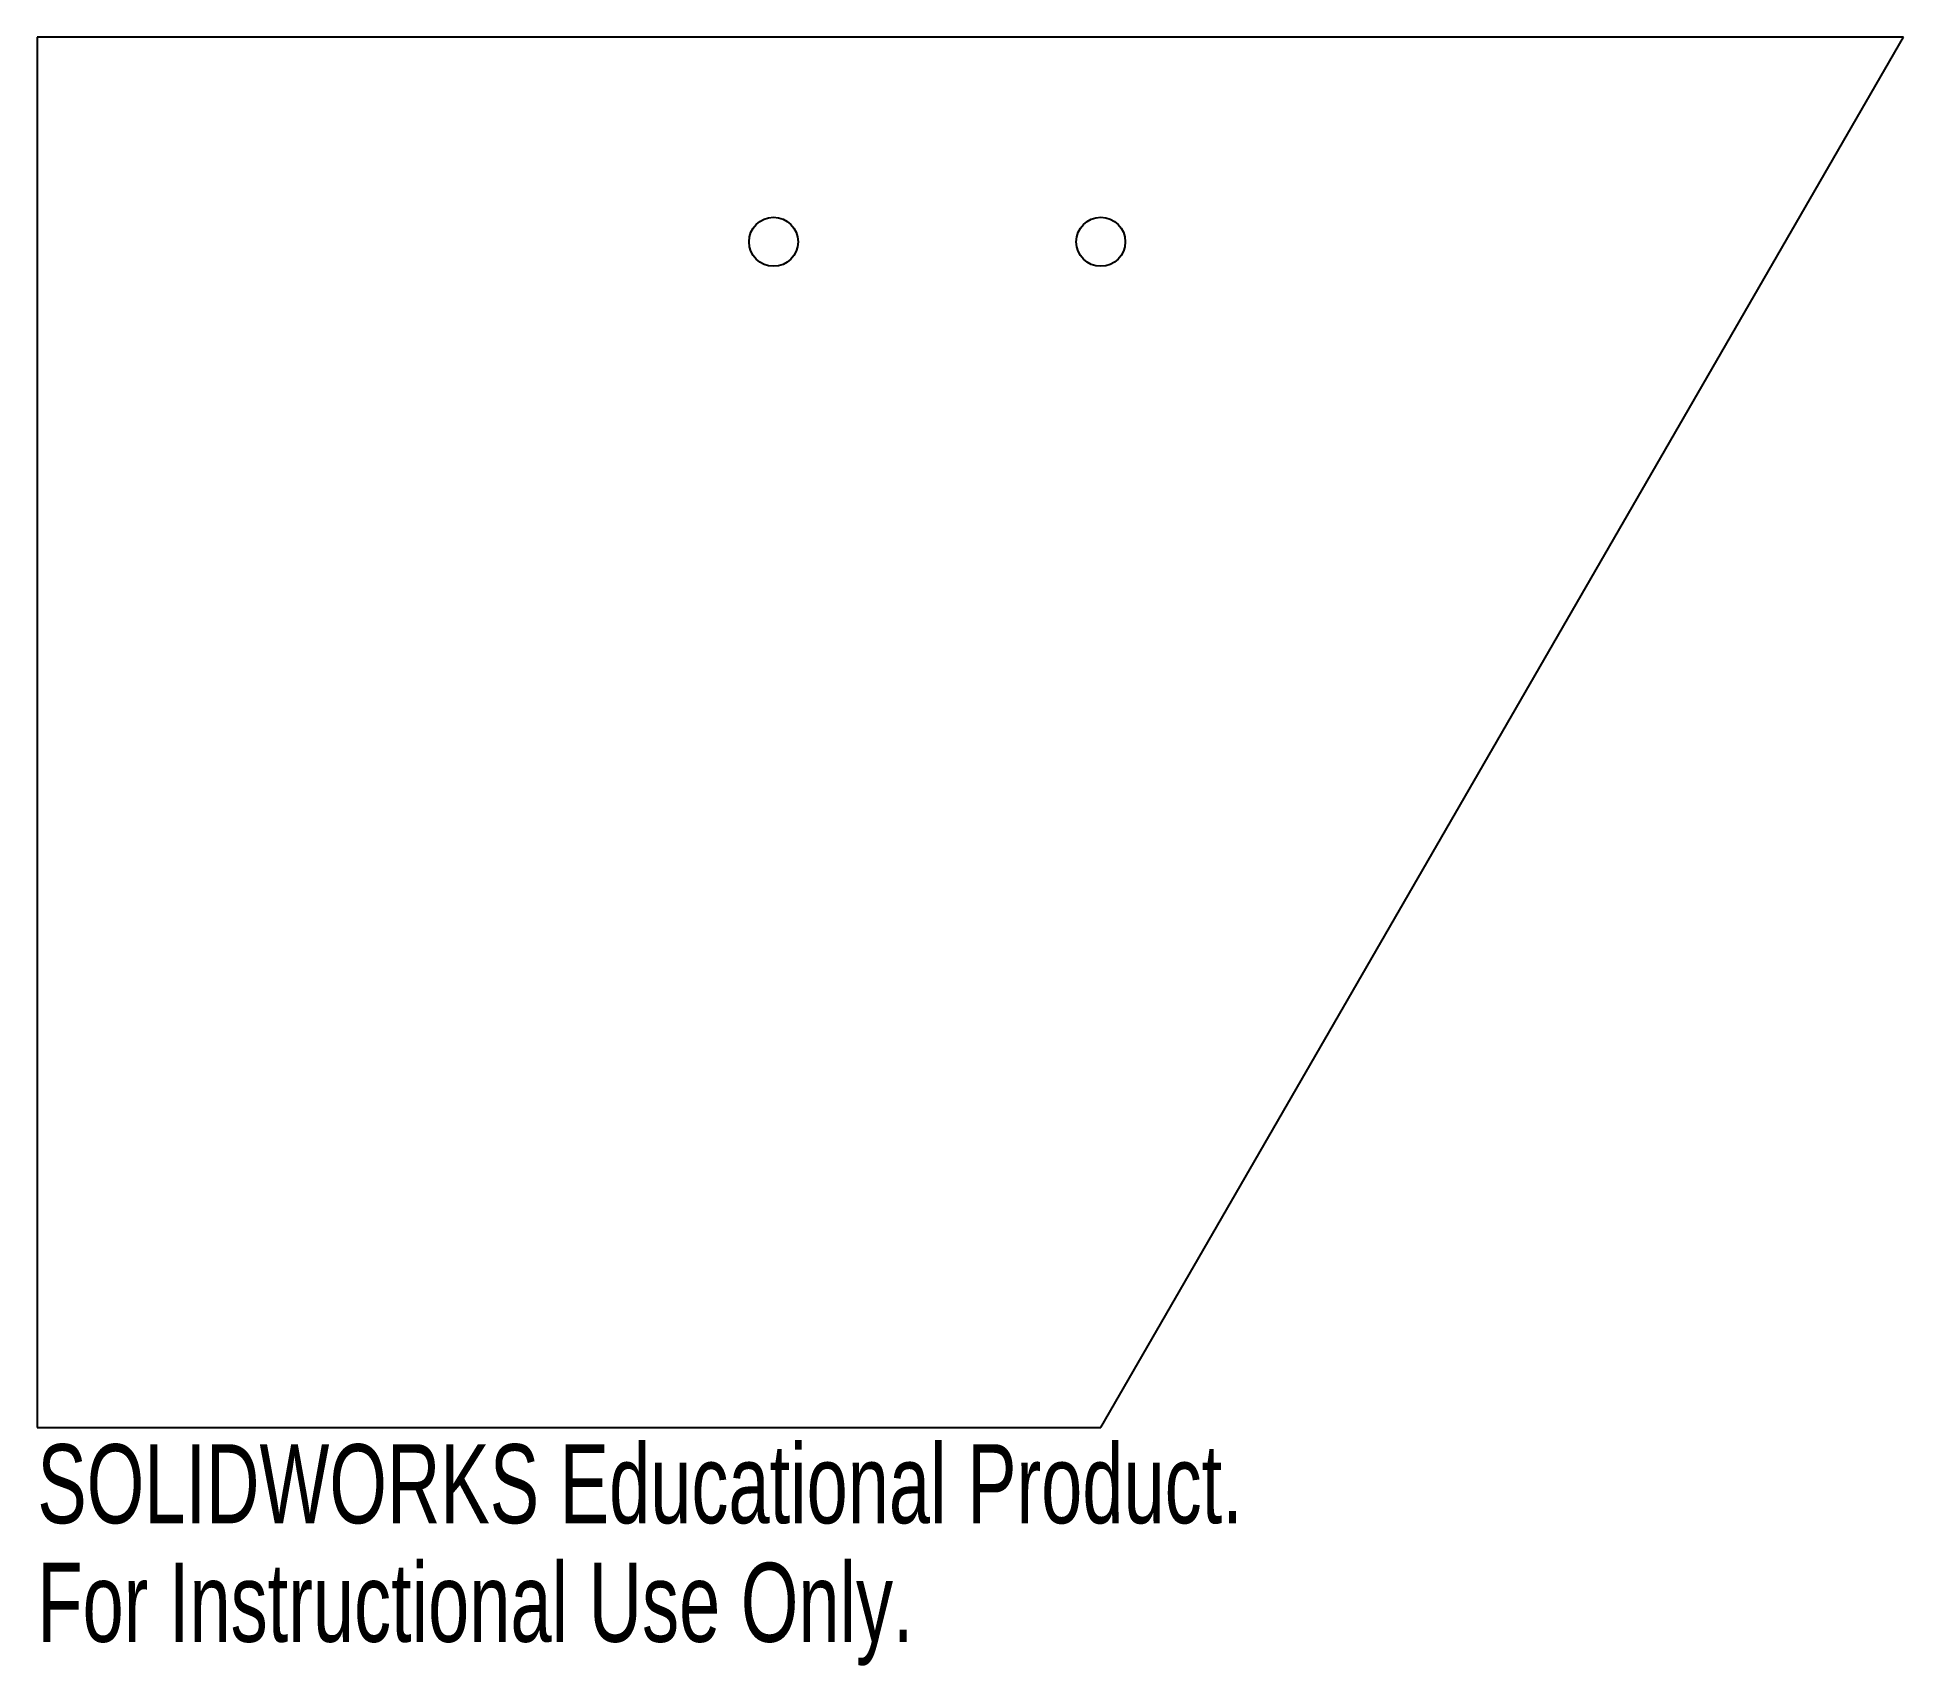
# Model space of a CAD drawing. Header units: millimetres. Extents: x -65 to 49, y -15 to 85.
import ezdxf

# ---------------------------------------------------------------- set-up
doc = ezdxf.new("R2010")
doc.units = ezdxf.units.MM
doc.styles.add('SLDTEXTSTYLE0', font='TXT', dxfattribs={"width": 0.7})

msp = doc.modelspace()

# ---------------------------------------------------------------- linework, layer by layer
at = {"color": 7, "linetype": 'Continuous', "lineweight": 25}
for p, q in [((49.07, 85), (-65, 85)), ((-65, 85), (-65, 0)), ((0, 0), (49.07, 85)), ((-65, 0), (0, 0))]:
    msp.add_line(p, q, dxfattribs=at)
for centre in [(-20, 72.5), (0, 72.5)]:
    msp.add_circle(centre, 1.5, dxfattribs=at)

# ---------------------------------------------------------------- texts
at = {"color": 7, "linetype": 'Continuous', "char_height": 4.8336, "attachment_point": 1, "style": 'SLDTEXTSTYLE0'}
for s, insert in [('SOLIDWORKS Educational Product.', (-65, -1.02)), ('For Instructional Use Only.', (-65, -8.27))]:
    msp.add_mtext(s, dxfattribs=dict(at, insert=insert))

doc.saveas('drawing.dxf')
